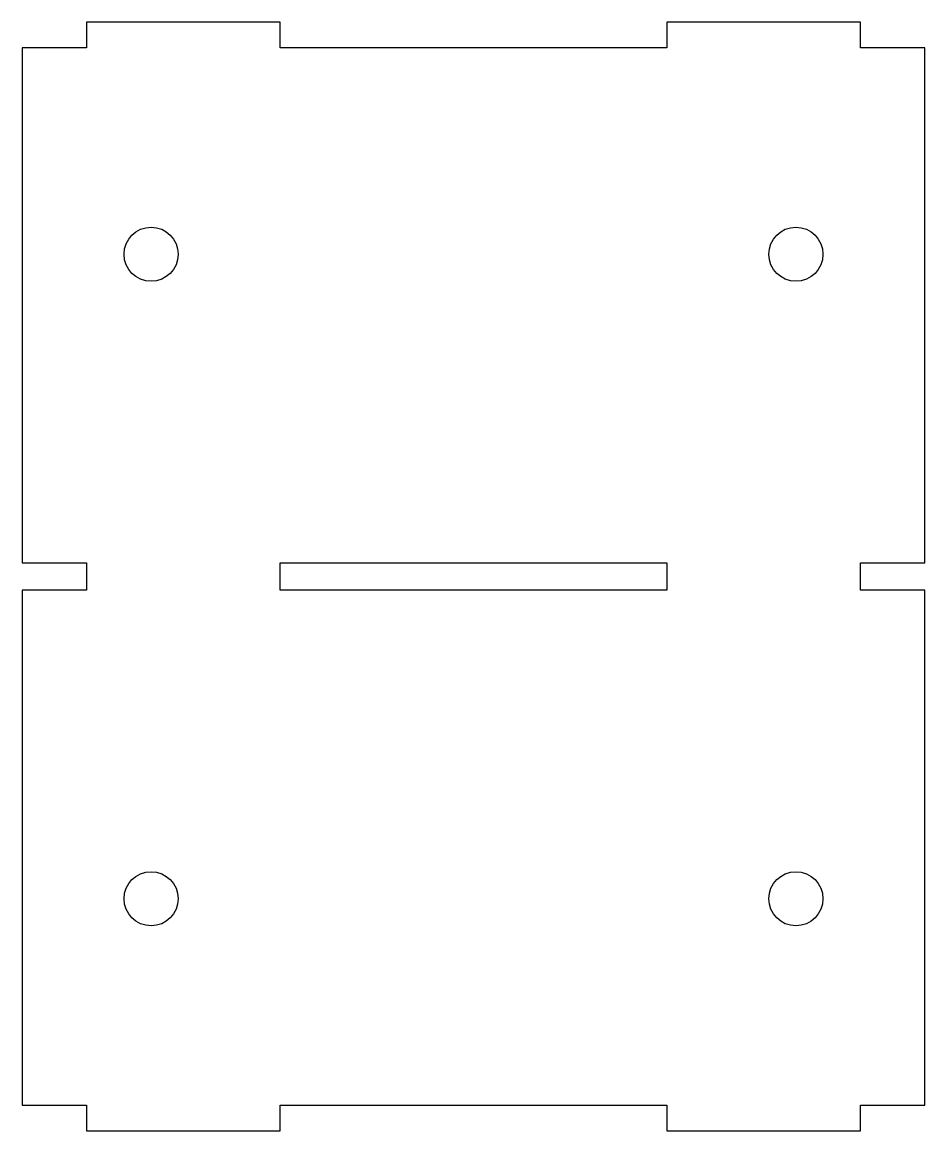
# Model space of a CAD drawing. Header units: millimetres. Extents: x -35 to 35, y -2 to 84.
import ezdxf

# ---------------------------------------------------------------- set-up
doc = ezdxf.new("R2010")
doc.units = ezdxf.units.MM

msp = doc.modelspace()

# ---------------------------------------------------------------- linework, layer by layer
for points in [[(-15, 0), (15, 0), (15, -2), (30, -2), (30, 0), (35, 0), (35, 39.95), (30, 39.95), (30, 42.05), (35, 42.05), (35, 82), (30, 82), (30, 84), (15, 84), (15, 82), (-15, 82), (-15, 84), (-30, 84), (-30, 82), (-35, 82), (-35, 42.05), (-30, 42.05), (-30, 39.95), (-35, 39.95), (-35, 0), (-30, 0), (-30, -2), (-15, -2)], [(-15, 42.05), (15, 42.05), (15, 39.95), (-15, 39.95)]]:
    msp.add_lwpolyline(points, close=True)
for centre in [(-25, 66), (25, 66), (-25, 16), (25, 16)]:
    msp.add_circle(centre, 2.1)

doc.saveas('drawing.dxf')
